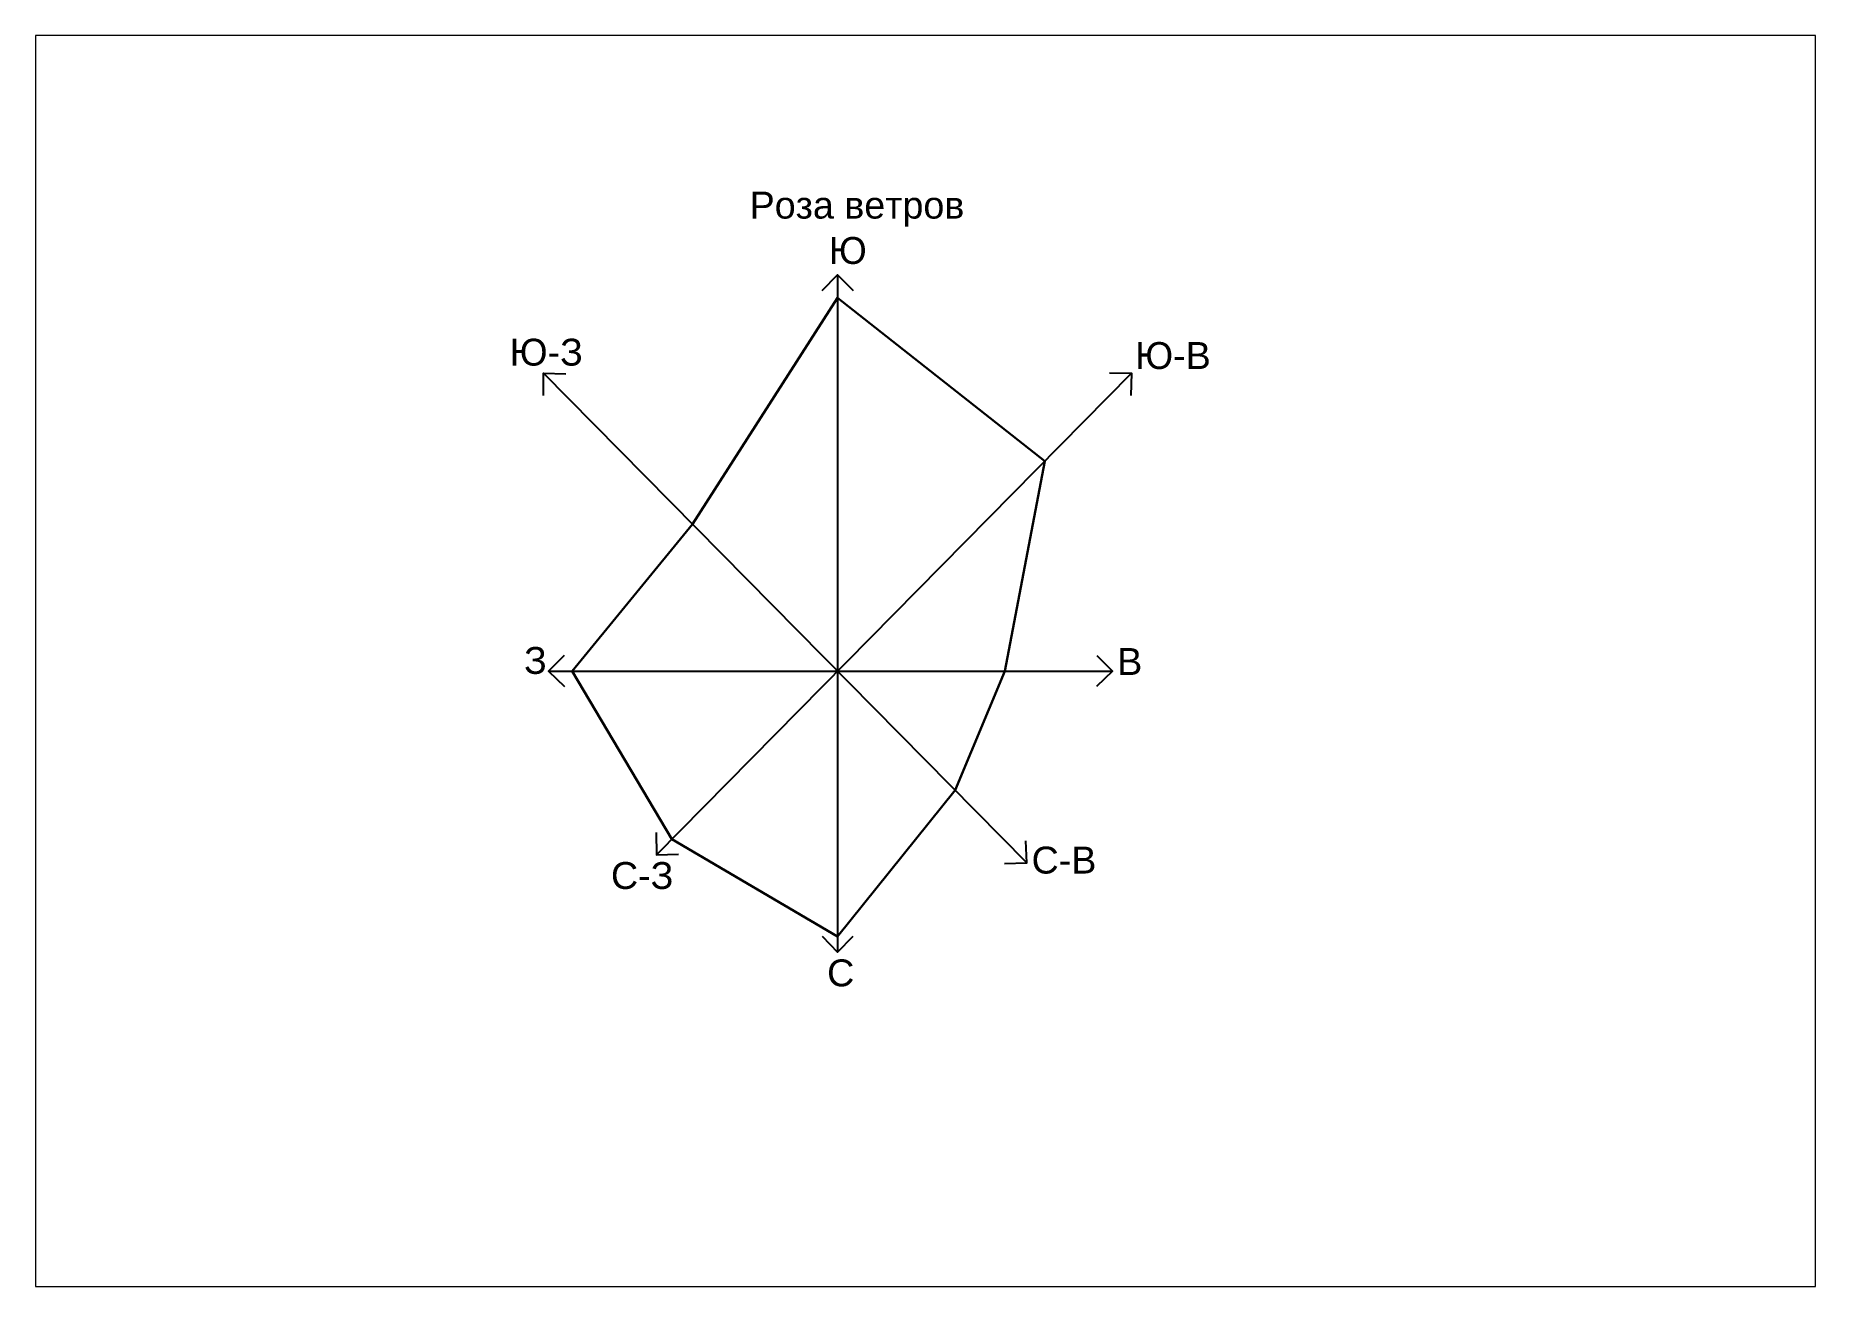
# Paper-space layout 'Роза ветров' of a CAD drawing. Header units: millimetres. Extents: x 29 to 260, y 20 to 183.
# The model-space entities are those that its viewports show. They can reach past a viewport. Long polylines and large blocks are cut down to what shows.
import ezdxf

# ---------------------------------------------------------------- set-up
doc = ezdxf.new("R2010")
doc.units = ezdxf.units.MM
doc.layers.add('Видовой экран', color=7, linetype='Continuous', plot=False)
doc.styles.get("Standard").update_dxf_attribs({"font": 'arial.ttf'})

msp = doc.modelspace()

# ---------------------------------------------------------------- linework, layer by layer
at = {"lineweight": 25}
for p, q in [((404013.91915, -44822.70075), (404013.91915, -44910.73829)), ((404038.49, -44899.14016), (403975.72918, -44835.51157)), ((403990.37617, -44898.09809), (404052.10913, -44835.51157)), ((403976.34771, -44874.22959), (404049.6213, -44874.22959))]:
    msp.add_line(p, q, dxfattribs=at)
at = {"linetype": 'ByBlock'}
msp.add_line((403995.25867, -44854.94731), (403994.89986, -44855.31109), dxfattribs=at)
at = {"linetype": 'ByBlock', "lineweight": 25}
for points in [[(404011.89617, -44824.75902), (404013.91915, -44822.70075), (404015.94214, -44824.75902)], [(403975.69982, -44838.39741), (403975.72918, -44835.51157), (403978.61408, -44835.59082)], [(404049.22396, -44835.44259), (404052.10913, -44835.51157), (404051.99027, -44838.39511)], [(403978.37801, -44872.17853), (403976.34771, -44874.22959), (403978.43356, -44876.22412)], [(404047.59101, -44872.17853), (404049.6213, -44874.22959), (404047.53545, -44876.22412)], [(403990.34681, -44895.21225), (403990.37617, -44898.09809), (403993.26107, -44898.01884)], [(404035.60483, -44899.20914), (404038.49, -44899.14016), (404038.37114, -44896.25662)], [(404011.89617, -44908.68003), (404013.91915, -44910.73829), (404015.94214, -44908.68003)]]:
    msp.add_lwpolyline(points, dxfattribs=at)
at = {"lineweight": 30}
msp.add_lwpolyline([(404035.63543, -44874.22959), (404029.17103, -44889.69234), (404013.91915, -44908.72015), (403992.37782, -44896.04378), (403979.42859, -44874.22959), (403995.07926, -44855.1292), (404013.91915, -44825.68732), (404040.83331, -44846.9433)], close=True, dxfattribs=at)

# ---------------------------------------------------------------- texts
at = {"lineweight": 25, "insert": (404002.48501, -44811.90663), "char_height": 3.5, "attachment_point": 1}
msp.add_mtext_dynamic_manual_height_columns('Роза ветров', width=29.0652508, gutter_width=0.125, heights=[0], dxfattribs=at)
at = {"linetype": 'ByBlock', "char_height": 3.5, "attachment_point": 7}
for s, insert in [('Ю', (404012.76773, -44821.35183)), ('Ю-З', (403971.30165, -44834.56629)), ('В', (404050.23639, -44874.72271)), ('С', (404012.54842, -44915.23582))]:
    msp.add_mtext_dynamic_manual_height_columns(s, width=0.6387141, gutter_width=0.03194, heights=[0.65222], dxfattribs=dict(at, insert=insert))
at = {"linetype": 'ByBlock', "lineweight": 25, "char_height": 3.5, "attachment_point": 7}
for s, width, heights, insert in [('Ю-В', 0.6387141, [0.65222], (404052.56444, -44835.0051)), ('З', 1.0219425, [0], (403973.17886, -44874.62772)), ('С-В', 0.6387141, [0.65222], (404039.11244, -44900.57539)), ('С-З', 0.2685466, [0], (403984.46953, -44902.58042))]:
    msp.add_mtext_dynamic_manual_height_columns(s, width=width, gutter_width=0.03194, heights=heights, dxfattribs=dict(at, insert=insert))

psp = doc.layouts.new('Роза ветров')

# ---------------------------------------------------------------- viewports
at = {"layer": 'Видовой экран'}
psp.add_viewport(center=(144.5, 101.6), size=(231.21, 162.56), view_center_point=(404025.32766, -44872.90326), view_height=162.5600194, dxfattribs=at)

doc.saveas('drawing.dxf')
